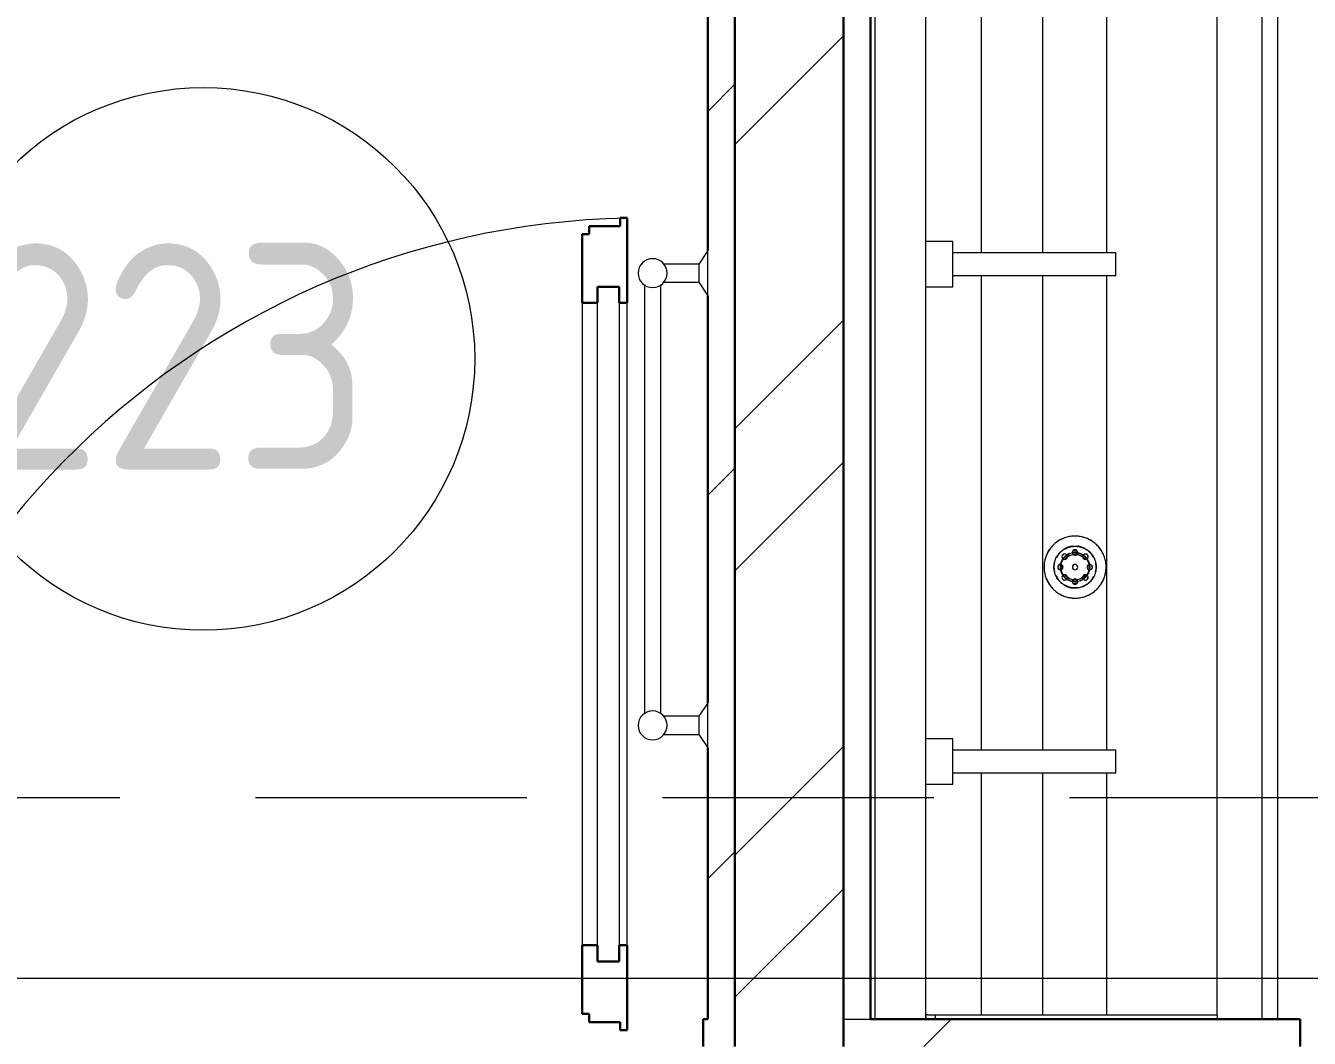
# Model space of a CAD drawing. Header units: millimetres. Extents: x -88595 to 880822, y -1054509 to -148035.
# Drawn here: x 316114 to 317533, y -274318 to -273198 of the extents above; entities that cross this region are included whole.
import ezdxf

# ---------------------------------------------------------------- set-up
doc = ezdxf.new("R2010")
doc.units = ezdxf.units.MM
doc.linetypes.add('ADSK_Линия сетки', pattern=[25, 20, -2.5, 0, -2.5])
doc.linetypes.add('ADSK_Сверху', pattern=[4.5, 3, -1.5])
for name, color, linetype, lineweight in [('Двери', 7, 'Continuous', 9), ('Линии', 7, 'Continuous', 9), ('Марки помещений', 7, 'Continuous', 20), ('Оборудование', 7, 'Continuous', 18), ('Оси', 7, 'Continuous', 9), ('Сантехника', 7, 'Continuous', 18), ('Стены наружные', 7, 'Continuous', 18), ('Стены штриховка', 7, 'Continuous', 9)]:
    doc.layers.add(name, color=color, linetype=linetype, lineweight=lineweight)
doc.layers.add('Двери открывание', color=7, linetype='Continuous', lineweight=9, true_color=0xc0c0c0)
doc.styles.add('GOST Common_2', font='GOST_Common.ttf', dxfattribs={"width": 0.9, "height": 350})

# ---------------------------------------------------------------- blocks, each defined once
blk = doc.blocks.new('2 этаж')
at = {"layer": 'Двери', "lineweight": 30}
for p, q in [((346105.5, 654388.5), (346071.5, 654388.5)), ((346071.5, 654388.5), (346071.5, 654379.5)), ((346113.5, 654397.5), (346105.5, 654397.5)), ((346105.5, 654397.5), (346105.5, 654388.5)), ((346113.5, 654303.5), (346113.5, 654397.5)), ((346071.5, 654379.5), (346063.5, 654379.5)), ((346063.5, 654379.5), (346063.5, 654303.5)), ((346080.5, 654303.5), (346080.5, 654321.5)), ((346080.5, 654321.5), (346104.5, 654321.5)), ((346104.5, 654321.5), (346104.5, 654303.5)), ((346063.5, 654303.5), (346080.5, 654303.5)), ((346104.5, 654303.5), (346113.5, 654303.5)), ((346063.5, 653593.5), (346063.5, 653517.5)), ((346063.5, 653593.5), (346080.5, 653593.5)), ((346080.5, 653593.5), (346080.5, 653575.5)), ((346104.5, 653593.5), (346113.5, 653593.5)), ((346104.5, 653575.5), (346104.5, 653593.5)), ((346113.5, 653499.5), (346113.5, 653593.5)), ((346080.5, 653575.5), (346104.5, 653575.5)), ((346063.5, 653517.5), (346071.5, 653517.5)), ((346071.5, 653517.5), (346071.5, 653508.5)), ((346071.5, 653508.5), (346105.5, 653508.5)), ((346105.5, 653508.5), (346105.5, 653499.5)), ((346105.5, 653499.5), (346113.5, 653499.5))]:
    blk.add_line(p, q, dxfattribs=at)
at = {"layer": 'Двери'}
for p, q in [((346080.5, 653575.5), (346080.5, 654321.5)), ((346080.5, 654321.5), (346104.5, 654321.5)), ((346104.5, 654321.5), (346104.5, 653575.5)), ((346063.5, 654303.5), (346063.5, 653593.5)), ((346113.5, 653593.5), (346113.5, 654303.5)), ((346104.5, 653575.5), (346080.5, 653575.5))]:
    blk.add_line(p, q, dxfattribs=at)
at = {"layer": 'Двери открывание'}
blk.add_arc((346131.5, 653499.5), 898, 91.1485, 180, dxfattribs=at)
at = {"layer": 'Линии', "linetype": 'ADSK_Сверху', "ltscale": 100}
blk.add_line((355902.5, 653756.5), (345072.6, 653756.5), dxfattribs=at)
at = {"layer": 'Марки помещений'}
blk.add_circle((345644.9, 654241.7), 300, dxfattribs=at)
at = {"layer": 'Оси', "linetype": 'ADSK_Линия сетки', "ltscale": 100}
blk.add_line((364564.8, 653556.5), (287587.4, 653556.5), dxfattribs=at)
at = {"layer": 'Сантехника'}
for p, q in [((346387.5, 653511.5), (346387.5, 655181.5)), ((346815.5, 653511.5), (346815.5, 655181.5)), ((346832.5, 653511.5), (346832.5, 655181.5)), ((346443.5, 653516.5), (346443.5, 655176.5)), ((346765.5, 653516.5), (346765.5, 655176.5)), ((346504.9, 654358.9), (346504.9, 654884.1)), ((346572.9, 654359), (346572.9, 654884)), ((346643.6, 654359), (346643.6, 654884)), ((346202.5, 654361.5), (346192.5, 654346.5)), ((346202.5, 654361.5), (346192.5, 654346.5)), ((346202.5, 654311.5), (346202.5, 654361.5)), ((346473.5, 654371.5), (346443.5, 654371.5)), ((346473.5, 654321.5), (346473.5, 654371.5)), ((346653.5, 654359), (346473.5, 654359)), ((346653.5, 654334), (346653.5, 654359)), ((346192.5, 654346.5), (346154, 654346.5)), ((346192.5, 654346.5), (346192.5, 654326.5)), ((346473.5, 654334), (346653.5, 654334)), ((346504.9, 653808.9), (346504.9, 654334.1)), ((346572.9, 653809), (346572.9, 654334)), ((346643.6, 653809), (346643.6, 654334)), ((346132.5, 654323.9), (346132.5, 653849.2)), ((346150.5, 653849.6), (346150.5, 654323.9)), ((346154, 654326.5), (346192.5, 654326.5)), ((346192.5, 654326.5), (346202.5, 654311.5)), ((346443.5, 654321.5), (346473.5, 654321.5)), ((346202.5, 653861.5), (346192.5, 653846.5)), ((346202.5, 653861.5), (346192.5, 653846.5)), ((346202.5, 653811.5), (346202.5, 653861.5)), ((346192.5, 653846.5), (346154, 653846.5)), ((346192.5, 653846.5), (346192.5, 653826.5)), ((346154, 653826.5), (346192.5, 653826.5)), ((346192.5, 653826.5), (346202.5, 653811.5)), ((346473.5, 653821.5), (346443.5, 653821.5)), ((346473.5, 653771.5), (346473.5, 653821.5)), ((346653.5, 653809), (346473.5, 653809)), ((346653.5, 653784), (346653.5, 653809)), ((346473.5, 653784), (346653.5, 653784)), ((346504.9, 653516.5), (346504.9, 653784.1)), ((346572.9, 653516.5), (346572.9, 653784)), ((346643.6, 653516.5), (346643.6, 653784)), ((346443.5, 653771.5), (346473.5, 653771.5)), ((346443.5, 653511.5), (346443.5, 653516.5)), ((346445.9, 653516.5), (346443.5, 653516.5)), ((346443.5, 653516.5), (346443.5, 653511.5)), ((346445.9, 653516.5), (346454.4, 653516.5)), ((346454.4, 653516.5), (346765.5, 653516.5)), ((346454.4, 653511.5), (346454.4, 653516.5)), ((346765.5, 653516.5), (346765.5, 653511.5))]:
    blk.add_line(p, q, dxfattribs=at)
at = {"layer": 'Сантехника', "flags": 128}
for points in [[(346642.8, 654011.5), (346642.8, 654012.9), (346642.7, 654014.2), (346642.6, 654015.6), (346642.4, 654017), (346642.1, 654018.3), (346641.8, 654019.7), (346641.5, 654021), (346641.1, 654022.3), (346640.6, 654023.6), (346640.1, 654024.9), (346639.5, 654026.1), (346638.9, 654027.3), (346638.3, 654028.5), (346637.6, 654029.7), (346636.8, 654030.9), (346636, 654032), (346635.2, 654033.1), (346634.3, 654034.1), (346633.4, 654035.1), (346632.4, 654036.1), (346631.4, 654037), (346630.4, 654037.9), (346629.3, 654038.8), (346628.2, 654039.6), (346627, 654040.4), (346625.9, 654041.1), (346624.7, 654041.8), (346623.4, 654042.4), (346622.2, 654043), (346620.9, 654043.5), (346619.6, 654043.9), (346618.3, 654044.4), (346617, 654044.7), (346615.7, 654045), (346614.3, 654045.3), (346613, 654045.5), (346611.6, 654045.7), (346610.2, 654045.8), (346608.9, 654045.8), (346607.5, 654045.8), (346606.1, 654045.7), (346604.8, 654045.6), (346603.4, 654045.4), (346602, 654045.2), (346600.7, 654044.9), (346599.4, 654044.6), (346598.1, 654044.2), (346596.8, 654043.7), (346595.5, 654043.2), (346594.2, 654042.7), (346593, 654042.1), (346591.8, 654041.5), (346590.6, 654040.8), (346589.4, 654040), (346588.3, 654039.2), (346587.2, 654038.4), (346586.2, 654037.5), (346585.1, 654036.6), (346584.2, 654035.7), (346583.2, 654034.7), (346582.3, 654033.6), (346581.4, 654032.6), (346580.6, 654031.5), (346579.8, 654030.3), (346579.1, 654029.2), (346578.4, 654028), (346577.8, 654026.8), (346577.2, 654025.5), (346576.7, 654024.3), (346576.2, 654023), (346575.7, 654021.7), (346575.4, 654020.4), (346575, 654019), (346574.8, 654017.7), (346574.5, 654016.3), (346574.4, 654015), (346574.3, 654013.6), (346574.2, 654012.2), (346574.2, 654011.5)], [(346585.2, 654011.5), (346585.2, 654012.4), (346585.3, 654013.4), (346585.4, 654014.3), (346585.5, 654015.2), (346585.7, 654016.1), (346585.9, 654017), (346586.1, 654017.9), (346586.4, 654018.8), (346586.7, 654019.7), (346587, 654020.6), (346587.4, 654021.4), (346587.8, 654022.3), (346588.3, 654023.1), (346588.8, 654023.9), (346589.3, 654024.7), (346589.8, 654025.4), (346590.4, 654026.2), (346591, 654026.9), (346591.6, 654027.6), (346592.3, 654028.2), (346592.9, 654028.9), (346593.7, 654029.5), (346594.4, 654030), (346595.1, 654030.6), (346595.9, 654031.1), (346596.7, 654031.6), (346597.5, 654032.1), (346598.3, 654032.5), (346599.2, 654032.9), (346600.1, 654033.2), (346600.9, 654033.5), (346601.8, 654033.8), (346602.7, 654034.1), (346603.6, 654034.3), (346604.5, 654034.5), (346605.5, 654034.6), (346606.4, 654034.7), (346607.3, 654034.8), (346608.2, 654034.8), (346609.2, 654034.8), (346610.1, 654034.8), (346611, 654034.7), (346612, 654034.5), (346612.9, 654034.4), (346613.8, 654034.2), (346614.7, 654034), (346615.6, 654033.7), (346616.5, 654033.4), (346617.3, 654033.1), (346618.2, 654032.7), (346619, 654032.3), (346619.9, 654031.8), (346620.7, 654031.4), (346621.4, 654030.9), (346622.2, 654030.3), (346623, 654029.8), (346623.7, 654029.2), (346624.4, 654028.6), (346625, 654027.9), (346625.7, 654027.2), (346626.3, 654026.5), (346626.9, 654025.8), (346627.4, 654025.1), (346628, 654024.3), (346628.5, 654023.5), (346628.9, 654022.7), (346629.4, 654021.9), (346629.8, 654021), (346630.1, 654020.2), (346630.5, 654019.3), (346630.7, 654018.4), (346631, 654017.5), (346631.2, 654016.6), (346631.4, 654015.7), (346631.6, 654014.8), (346631.7, 654013.9), (346631.8, 654012.9), (346631.8, 654012), (346631.8, 654011.5)], [(346595.3, 654030.4), (346596.1, 654030.9), (346596.8, 654031.4), (346597.6, 654031.8), (346598.5, 654032.2), (346599.3, 654032.6), (346600.2, 654033), (346601, 654033.3), (346601.9, 654033.6), (346602.8, 654033.8), (346603.7, 654034), (346604.6, 654034.2), (346605.5, 654034.3), (346606.4, 654034.4), (346607.3, 654034.5), (346608.3, 654034.5), (346609.2, 654034.5), (346610.1, 654034.5), (346611, 654034.4), (346611.9, 654034.3), (346612.8, 654034.1), (346613.7, 654033.9), (346614.6, 654033.7), (346615.5, 654033.5), (346616.4, 654033.2), (346617.2, 654032.8), (346618.1, 654032.5), (346618.9, 654032.1), (346619.7, 654031.6), (346620.5, 654031.2), (346621.3, 654030.7), (346622.1, 654030.1), (346622.8, 654029.6), (346623.5, 654029), (346624.2, 654028.4), (346624.9, 654027.7), (346625.5, 654027.1), (346626.1, 654026.4), (346626.7, 654025.7), (346627.2, 654024.9), (346627.8, 654024.2), (346628.2, 654023.4), (346628.7, 654022.6)], [(346605, 654034.5), (346604.1, 654034.4), (346603.2, 654034.2), (346602.3, 654034), (346601.4, 654033.7), (346600.5, 654033.4), (346599.7, 654033.1), (346598.8, 654032.7), (346598, 654032.3)], [(346619.5, 654032.1), (346618.7, 654032.5), (346617.8, 654032.9), (346616.9, 654033.2), (346616.1, 654033.5), (346615.2, 654033.8), (346614.3, 654034.1), (346613.4, 654034.3), (346612.5, 654034.5), (346611.5, 654034.6)], [(346588.1, 654022.1), (346588.5, 654023), (346589, 654023.7), (346589.5, 654024.5), (346590, 654025.3), (346590.6, 654026), (346591.2, 654026.7), (346591.8, 654027.4), (346592.5, 654028), (346593.1, 654028.7), (346593.8, 654029.3), (346594.5, 654029.8)], [(346592, 654027.9), (346591.3, 654027.2), (346590.7, 654026.5), (346590.1, 654025.8), (346589.6, 654025.1), (346589, 654024.3), (346588.5, 654023.5), (346588.1, 654022.7)], [(346592.3, 654011.5), (346592.3, 654012.2), (346592.4, 654012.8), (346592.4, 654013.4), (346592.5, 654014.1), (346592.6, 654014.7), (346592.8, 654015.4), (346592.9, 654016), (346593.1, 654016.6), (346593.3, 654017.2), (346593.6, 654017.8), (346593.8, 654018.4), (346594.1, 654019), (346594.4, 654019.6), (346594.8, 654020.1), (346595.1, 654020.7), (346595.5, 654021.2), (346595.9, 654021.7), (346596.3, 654022.2), (346596.8, 654022.7), (346597.2, 654023.1), (346597.7, 654023.6), (346598.2, 654024), (346598.7, 654024.4), (346599.2, 654024.8), (346599.7, 654025.1)], [(346605.1, 654027.3), (346605.7, 654027.5), (346606.4, 654027.6), (346607, 654027.6), (346607.7, 654027.7), (346608.3, 654027.7), (346609, 654027.7), (346609.6, 654027.7), (346610.3, 654027.6), (346610.9, 654027.5), (346611.5, 654027.4)], [(346617.5, 654025), (346618, 654024.6), (346618.6, 654024.2), (346619.1, 654023.8), (346619.5, 654023.4), (346620, 654022.9), (346620.4, 654022.4), (346620.9, 654022), (346621.3, 654021.5), (346621.7, 654020.9), (346622, 654020.4), (346622.4, 654019.9), (346622.7, 654019.3), (346623, 654018.7), (346623.3, 654018.1), (346623.5, 654017.5), (346623.8, 654016.9), (346624, 654016.3), (346624.1, 654015.7), (346624.3, 654015.1), (346624.4, 654014.4), (346624.5, 654013.8), (346624.6, 654013.1), (346624.7, 654012.5), (346624.7, 654011.9), (346624.7, 654011.5)], [(346628.7, 654023.1), (346628.2, 654023.9), (346627.7, 654024.7), (346627.2, 654025.4), (346626.6, 654026.2), (346626, 654026.9), (346625.4, 654027.6), (346624.7, 654028.2)], [(346574.2, 654011.5), (346574.2, 654010.1), (346574.3, 654008.8), (346574.4, 654007.4), (346574.6, 654006), (346574.9, 654004.7), (346575.2, 654003.4), (346575.5, 654002), (346575.9, 654000.7), (346576.4, 653999.4), (346576.9, 653998.1), (346577.5, 653996.9), (346578.1, 653995.7), (346578.7, 653994.5), (346579.4, 653993.3), (346580.2, 653992.1), (346581, 653991), (346581.8, 653989.9), (346582.7, 653988.9), (346583.6, 653987.9), (346584.6, 653986.9), (346585.6, 653986), (346586.6, 653985.1), (346587.7, 653984.2), (346588.8, 653983.4), (346590, 653982.6), (346591.1, 653981.9), (346592.3, 653981.3), (346593.6, 653980.6), (346594.8, 653980.1), (346596.1, 653979.5), (346597.4, 653979.1), (346598.7, 653978.6), (346600, 653978.3), (346601.3, 653978), (346602.7, 653977.7), (346604, 653977.5), (346605.4, 653977.3), (346606.8, 653977.3), (346608.1, 653977.2), (346609.5, 653977.2), (346610.9, 653977.3), (346612.2, 653977.4), (346613.6, 653977.6), (346615, 653977.8), (346616.3, 653978.1), (346617.6, 653978.4), (346618.9, 653978.8), (346620.2, 653979.3), (346621.5, 653979.8), (346622.8, 653980.3), (346624, 653980.9), (346625.2, 653981.6), (346626.4, 653982.3), (346627.6, 653983), (346628.7, 653983.8), (346629.8, 653984.6), (346630.8, 653985.5), (346631.9, 653986.4), (346632.8, 653987.3), (346633.8, 653988.3), (346634.7, 653989.4), (346635.6, 653990.4), (346636.4, 653991.5), (346637.2, 653992.7), (346637.9, 653993.8), (346638.6, 653995), (346639.2, 653996.2), (346639.8, 653997.5), (346640.3, 653998.7), (346640.8, 654000), (346641.3, 654001.3), (346641.6, 654002.6), (346642, 654004), (346642.2, 654005.3), (346642.5, 654006.7), (346642.6, 654008), (346642.7, 654009.4), (346642.8, 654010.8), (346642.8, 654011.5)], [(346585.6, 654015.7), (346585.4, 654014.8), (346585.3, 654013.9), (346585.2, 654012.9), (346585.2, 654012), (346585.2, 654011.5)], [(346585.2, 654011.5), (346585.2, 654010.6), (346585.3, 654009.6), (346585.4, 654008.7), (346585.5, 654007.8)], [(346631.8, 654011.5), (346631.8, 654010.6), (346631.7, 654009.6), (346631.6, 654008.7), (346631.5, 654007.8), (346631.3, 654006.9), (346631.1, 654006), (346630.9, 654005.1), (346630.6, 654004.2), (346630.3, 654003.3), (346630, 654002.4), (346629.6, 654001.6), (346629.2, 654000.7), (346628.7, 653999.9), (346628.2, 653999.1), (346627.7, 653998.3), (346627.2, 653997.6), (346626.6, 653996.9), (346626, 653996.1), (346625.4, 653995.5), (346624.7, 653994.8), (346624.1, 653994.2), (346623.3, 653993.5), (346622.6, 653993), (346621.9, 653992.4), (346621.1, 653991.9), (346620.3, 653991.4), (346619.5, 653991), (346618.7, 653990.5), (346617.8, 653990.1), (346616.9, 653989.8), (346616.1, 653989.5), (346615.2, 653989.2), (346614.3, 653988.9), (346613.4, 653988.7), (346612.5, 653988.5), (346611.5, 653988.4), (346610.6, 653988.3), (346609.7, 653988.2), (346608.8, 653988.2), (346607.8, 653988.2), (346606.9, 653988.3), (346606, 653988.3), (346605, 653988.5), (346604.1, 653988.6), (346603.2, 653988.8), (346602.3, 653989), (346601.4, 653989.3), (346600.5, 653989.6), (346599.7, 653989.9), (346598.8, 653990.3), (346598, 653990.7), (346597.1, 653991.2), (346596.3, 653991.6), (346595.6, 653992.1), (346594.8, 653992.7), (346594, 653993.2), (346593.3, 653993.8), (346592.6, 653994.4), (346592, 653995.1), (346591.3, 653995.8), (346590.7, 653996.5), (346590.1, 653997.2), (346589.6, 653997.9), (346589, 653998.7), (346588.5, 653999.5), (346588.1, 654000.3), (346587.6, 654001.1), (346587.2, 654002), (346586.9, 654002.8), (346586.5, 654003.7), (346586.3, 654004.6), (346586, 654005.5), (346585.8, 654006.4), (346585.6, 654007.3), (346585.4, 654008.2), (346585.3, 654009.1), (346585.2, 654010.1), (346585.2, 654011), (346585.2, 654011.5)], [(346585.5, 654011.5), (346585.5, 654012.4), (346585.5, 654013.3), (346585.6, 654014.3), (346585.8, 654015.2), (346585.9, 654016.1), (346586.1, 654017)], [(346586, 654006.4), (346585.8, 654007.3), (346585.7, 654008.3), (346585.6, 654009.2), (346585.5, 654010.1), (346585.5, 654011), (346585.5, 654011.5)], [(346599.5, 653998), (346599, 653998.4), (346598.5, 653998.8), (346598, 653999.2), (346597.5, 653999.6), (346597, 654000.1), (346596.6, 654000.6), (346596.1, 654001), (346595.7, 654001.6), (346595.3, 654002.1), (346595, 654002.6), (346594.6, 654003.2), (346594.3, 654003.7), (346594, 654004.3), (346593.7, 654004.9), (346593.5, 654005.5), (346593.2, 654006.1), (346593, 654006.7), (346592.9, 654007.3), (346592.7, 654007.9), (346592.6, 654008.6), (346592.5, 654009.2), (346592.4, 654009.9), (346592.3, 654010.5), (346592.3, 654011.2), (346592.3, 654011.5)], [(346624.7, 654011.5), (346624.7, 654010.9), (346624.6, 654010.2), (346624.6, 654009.6), (346624.5, 654008.9), (346624.4, 654008.3), (346624.2, 654007.7), (346624.1, 654007), (346623.9, 654006.4), (346623.7, 654005.8), (346623.4, 654005.2), (346623.2, 654004.6), (346622.9, 654004), (346622.6, 654003.5), (346622.2, 654002.9), (346621.9, 654002.4), (346621.5, 654001.8), (346621.1, 654001.3), (346620.7, 654000.8), (346620.2, 654000.3), (346619.8, 653999.9), (346619.3, 653999.4), (346618.8, 653999), (346618.3, 653998.6), (346617.8, 653998.2), (346617.3, 653997.9)], [(346631.5, 654011.5), (346631.5, 654010.6), (346631.5, 654009.7), (346631.4, 654008.7), (346631.2, 654007.8), (346631.1, 654006.9), (346630.9, 654006)], [(346631, 654016.6), (346631.2, 654015.7), (346631.3, 654014.8), (346631.4, 654013.8), (346631.5, 654012.9), (346631.5, 654012), (346631.5, 654011.5)], [(346631.4, 654007.3), (346631.6, 654008.2), (346631.7, 654009.1), (346631.8, 654010.1), (346631.8, 654011), (346631.8, 654011.5)], [(346631.8, 654011.5), (346631.8, 654012.4), (346631.7, 654013.4), (346631.6, 654014.3), (346631.5, 654015.2)], [(346612.4, 653988.8), (346611.5, 653988.7), (346610.6, 653988.6), (346609.7, 653988.5), (346608.7, 653988.5), (346607.8, 653988.5), (346606.9, 653988.5), (346606, 653988.6), (346605.1, 653988.7), (346604.2, 653988.9), (346603.3, 653989.1), (346602.4, 653989.3), (346601.5, 653989.6), (346600.6, 653989.9), (346599.8, 653990.2), (346598.9, 653990.6), (346598.1, 653991), (346597.3, 653991.4), (346596.5, 653991.9), (346595.7, 653992.4), (346594.9, 653992.9), (346594.2, 653993.4), (346593.5, 653994), (346592.8, 653994.6), (346592.1, 653995.3), (346591.5, 653995.9), (346590.9, 653996.6), (346590.3, 653997.4), (346589.8, 653998.1), (346589.3, 653998.8), (346588.8, 653999.6), (346588.3, 654000.4)], [(346588.3, 653999.9), (346588.8, 653999.1), (346589.3, 653998.3), (346589.8, 653997.6), (346590.4, 653996.9), (346591, 653996.1), (346591.6, 653995.5), (346592.3, 653994.8)], [(346597.5, 653991), (346598.3, 653990.5), (346599.2, 653990.1), (346600.1, 653989.8), (346600.9, 653989.5), (346601.8, 653989.2), (346602.7, 653988.9), (346603.6, 653988.7), (346604.5, 653988.5), (346605.5, 653988.4)], [(346611.9, 653995.7), (346611.3, 653995.5), (346610.6, 653995.4), (346610, 653995.4), (346609.3, 653995.3), (346608.7, 653995.3), (346608, 653995.3), (346607.4, 653995.3), (346606.7, 653995.4), (346606.1, 653995.5), (346605.5, 653995.6)], [(346621.7, 653992.6), (346620.9, 653992.1), (346620.2, 653991.6), (346619.4, 653991.2), (346618.5, 653990.8), (346617.7, 653990.4), (346616.8, 653990), (346616, 653989.7)], [(346616.5, 653989.6), (346617.3, 653989.9), (346618.2, 653990.3), (346619, 653990.7)], [(346628.9, 654000.9), (346628.5, 654000.1), (346628, 653999.3), (346627.5, 653998.5), (346627, 653997.7), (346626.4, 653997), (346625.8, 653996.3), (346625.2, 653995.6), (346624.6, 653995), (346623.9, 653994.4), (346623.2, 653993.7), (346622.5, 653993.2)], [(346625, 653995.1), (346625.7, 653995.8), (346626.3, 653996.5), (346626.9, 653997.2), (346627.4, 653997.9), (346628, 653998.7), (346628.5, 653999.5), (346628.9, 654000.3)]]:
    blk.add_lwpolyline(points, dxfattribs=at)
at = {"layer": 'Сантехника'}
for centre, radius, start, end in [((346141.5, 654336.5), 16, 90, 270), ((346141.5, 654336.5), 16, 270, 90), ((346608.5, 654011.5), 34.3, 133.5244, 136.5478), ((346608.5, 654011.5), 34.3, 112.2071, 130.7179), ((346608.5, 654011.5), 34.3, 81.2405, 94.5295), ((346608.5, 654011.5), 34.3, 75.5624, 77.7435), ((346608.5, 654011.5), 34.3, 58.3062, 72.8932), ((346608.5, 654011.5), 34.3, 20.4173, 38.2302), ((346608.5, 654011.5), 34.3, 164.3157, 167.198), ((346608.5, 654011.5), 34.3, 145.0376, 159.3648), ((346608.5, 654011.5), 23, 144, 154.1058), ((346608.5, 654011.5), 15.9, 0, 180), ((346608.5, 654011.5), 16.2, 135, 155.2568), ((346597, 654023), 3, 45, 225), ((346597, 654023), 3, 135, 195), ((346597, 654023), 3, 210, 225), ((346597, 654023), 3, 225, 45), ((346597, 654023), 3, 225, 285), ((346597, 654023), 3, 90, 120), ((346608.5, 654011.5), 14.1, 136.2949, 141.7649), ((346608.5, 654011.5), 16.2, 110.5449, 133.0112), ((346608.5, 654011.5), 14.1, 127.2178, 138.2234), ((346608.5, 654011.5), 14.1, 125.0449, 135), ((346608.5, 654011.5), 13.9, 45, 135), ((346608.5, 654011.5), 13.9, 45, 135), ((346597, 654023), 3, 330, 45), ((346608.5, 654011.5), 14.1, 115.1995, 123.75), ((346608.5, 654011.5), 16.2, 64.1977, 101.028), ((346608.5, 654027.7), 3, 0, 180), ((346608.5, 654027.7), 3, 0, 180), ((346608.5, 654027.7), 3, 180, 255), ((346608.5, 654027.7), 3, 180, 0), ((346608.5, 654011.5), 14.1, 91.2949, 101.25), ((346608.5, 654011.5), 14.1, 84.6458, 100.001), ((346608.5, 654011.5), 18.1, 83.5568, 96.4432), ((346608.5, 654011.5), 14.1, 80.0449, 90), ((346608.5, 654027.7), 3, 285, 0), ((346608.5, 654011.5), 14.1, 68.7949, 78.75), ((346608.5, 654011.5), 14.1, 58.4005, 64.8005), ((346608.5, 654011.5), 14.1, 46.2949, 56.25), ((346608.5, 654011.5), 16.2, 46.9888, 60), ((346608.5, 654011.5), 14.1, 42.2028, 55.2148), ((346620, 654023), 3, 135, 210), ((346620, 654023), 3, 135, 315), ((346620, 654023), 3, 315, 135), ((346608.5, 654011.5), 14.1, 38.2351, 45), ((346620, 654023), 3, 255, 315), ((346620, 654023), 3, 60, 90), ((346608.5, 654011.5), 16.2, 39.3943, 45), ((346620, 654023), 3, 345, 45), ((346620, 654023), 3, 315, 330), ((346608.5, 654011.5), 23, 25.3123, 36), ((346608.5, 654011.5), 34.3, 170.2639, 180), ((346608.5, 654011.5), 34.3, 180, 184.4583), ((346592.3, 654011.5), 3, 90, 180), ((346592.3, 654011.5), 3, 150, 180), ((346592.3, 654011.5), 3, 180, 210), ((346592.3, 654011.5), 3, 180, 270), ((346592.3, 654011.5), 3, 90, 105), ((346592.3, 654011.5), 3, 255, 270), ((346608.5, 654011.5), 16.2, 158.4339, 180), ((346592.3, 654011.5), 3, 30, 90), ((346592.3, 654011.5), 3, 0, 90), ((346592.3, 654011.5), 3, 270, 0), ((346592.3, 654011.5), 3, 270, 330), ((346608.5, 654011.5), 15.9, 180, 0), ((346608.5, 654011.5), 14.1, 173.2684, 180), ((346608.5, 654011.5), 14.1, 181.2497, 186.7316), ((346608.5, 654011.5), 3, 0, 180), ((346608.5, 654011.5), 3, 180, 0), ((346624.7, 654011.5), 3, 90, 180), ((346624.7, 654011.5), 3, 180, 270), ((346624.7, 654011.5), 3, 90, 150), ((346624.7, 654011.5), 3, 210, 270), ((346608.5, 654011.5), 14.1, 1.2497, 6.7316), ((346608.5, 654011.5), 14.1, 353.2684, 0), ((346608.5, 654011.5), 16.2, 338.4339, 0), ((346624.7, 654011.5), 3, 75, 90), ((346624.7, 654011.5), 3, 0, 90), ((346624.7, 654011.5), 3, 270, 0), ((346624.7, 654011.5), 3, 270, 285), ((346624.7, 654011.5), 3, 0, 30), ((346624.7, 654011.5), 3, 330, 0), ((346608.5, 654011.5), 34.3, 344.3157, 347.198), ((346608.5, 654011.5), 34.3, 350.2639, 0), ((346608.5, 654011.5), 34.3, 0, 4.4583), ((346608.5, 654011.5), 34.3, 200.4173, 218.2302), ((346608.5, 654011.5), 23, 205.3123, 216), ((346597, 654000.1), 3, 135, 315), ((346597, 654000.1), 3, 165, 225), ((346597, 654000.1), 3, 135, 150), ((346597, 654000.1), 3, 75, 135), ((346597, 654000.1), 3, 315, 135), ((346597, 654000.1), 3, 240, 270), ((346608.5, 654011.5), 16.2, 219.3943, 255), ((346608.5, 654011.5), 14.1, 218.2351, 225), ((346608.5, 654011.5), 14.1, 221.7766, 232.7822), ((346608.5, 654011.5), 13.9, 225, 315), ((346608.5, 654011.5), 13.9, 225, 315), ((346608.5, 654011.5), 14.1, 226.2949, 236.25), ((346597, 654000.1), 3, 315, 30), ((346608.5, 654011.5), 14.1, 237.5449, 247.5), ((346608.5, 654011.5), 14.1, 252.6564, 258.75), ((346608.5, 654011.5), 16.2, 256.2422, 281.028), ((346608.5, 653995.3), 3, 0, 180), ((346608.5, 653995.3), 3, 105, 180), ((346608.5, 653995.3), 3, 180, 0), ((346608.5, 653995.3), 3, 180, 0), ((346608.5, 654011.5), 14.1, 260.0449, 270), ((346608.5, 654011.5), 14.1, 260.5238, 275.3542), ((346608.5, 654011.5), 18.1, 263.5568, 276.4432), ((346608.5, 654011.5), 14.1, 271.2949, 281.25), ((346608.5, 653995.3), 3, 0, 75), ((346608.5, 654011.5), 14.1, 282.5449, 292.5), ((346608.5, 654011.5), 14.1, 293.7949, 301.5995), ((346608.5, 654011.5), 16.2, 290.5449, 295.8023), ((346608.5, 654011.5), 14.1, 304.7852, 317.7972), ((346608.5, 654011.5), 14.1, 305.0449, 315), ((346608.5, 654011.5), 16.2, 300, 305.8473), ((346620, 654000.1), 3, 45, 225), ((346620, 654000.1), 3, 150, 225), ((346620, 654000.1), 3, 225, 45), ((346608.5, 654011.5), 14.1, 316.2949, 321.7649), ((346620, 654000.1), 3, 45, 105), ((346620, 654000.1), 3, 270, 300), ((346608.5, 654011.5), 18.1, 316.1528, 321.4432), ((346620, 654000.1), 3, 30, 45), ((346620, 654000.1), 3, 315, 15), ((346608.5, 654011.5), 23, 324, 334.1058), ((346608.5, 654011.5), 34.3, 327.6258, 341.2102), ((346608.5, 654011.5), 34.3, 236.7153, 252.8932), ((346608.5, 654011.5), 34.3, 255.5624, 259.0767), ((346608.5, 654011.5), 34.3, 261.2405, 274.5295), ((346608.5, 654011.5), 34.3, 292.2071, 310.7179), ((346608.5, 654011.5), 34.3, 313.5244, 316.5478), ((346141.5, 653836.5), 16, 90, 270), ((346141.5, 653836.5), 16, 270, 90)]:
    blk.add_arc(centre, radius, start, end, dxfattribs=at)
for points, knots in [([(346156.7, 654341.6), (346156.4, 654342.3), (346156.1, 654343.2), (346155.6, 654344), (346155.3, 654344.6), (346155, 654345.2), (346154.7, 654345.6), (346154.5, 654345.8), (346154.4, 654346), (346154.2, 654346.2), (346154.1, 654346.4), (346154, 654346.5), (346154, 654346.5)], [0.6666667, 0.6666667, 0.6666667, 0.6666667, 0.75, 0.7708333, 0.7916667, 0.8333333, 0.875, 0.8854167, 0.8958333, 0.9166667, 0.9583333, 1, 1, 1, 1]), ([(346154.5, 654327.1), (346154.5, 654327.2), (346154.7, 654327.4), (346155, 654327.9), (346155.3, 654328.3), (346155.8, 654329.3), (346156.5, 654330.9), (346157.1, 654333), (346157.4, 654334.6), (346157.5, 654335.7), (346157.5, 654336.3)], [0.1111111, 0.1111111, 0.1111111, 0.1111111, 0.1388889, 0.1666667, 0.1944444, 0.2222222, 0.3333333, 0.3888889, 0.4444444, 0.4925448, 0.4925448, 0.4925448, 0.4925448]), ([(346156.7, 653841.6), (346156.4, 653842.3), (346156.1, 653843.2), (346155.6, 653844), (346155.3, 653844.6), (346155, 653845.2), (346154.7, 653845.6), (346154.5, 653845.8), (346154.4, 653846), (346154.2, 653846.2), (346154.1, 653846.4), (346154, 653846.5), (346154, 653846.5)], [0.6666667, 0.6666667, 0.6666667, 0.6666667, 0.75, 0.7708333, 0.7916667, 0.8333333, 0.875, 0.8854167, 0.8958333, 0.9166667, 0.9583333, 1, 1, 1, 1]), ([(346154, 653826.5), (346154, 653826.5), (346154.1, 653826.6), (346154.3, 653826.9), (346154.5, 653827.1), (346154.7, 653827.4), (346155, 653827.9), (346155.3, 653828.3), (346155.8, 653829.3), (346156.5, 653830.9), (346157.1, 653833), (346157.4, 653834.6), (346157.5, 653835.7), (346157.5, 653836.1)], [0, 0, 0, 0, 0.0555556, 0.0833333, 0.1111111, 0.1388889, 0.1666667, 0.1944444, 0.2222222, 0.3333333, 0.3888889, 0.4444444, 0.4884465, 0.4884465, 0.4884465, 0.4884465])]:
    blk.add_open_spline(points, degree=3, knots=knots, dxfattribs=at)
for points in [[(346157.4, 654338.3), (346157.3, 654338.9), (346157.2, 654339.4), (346157.1, 654340)], [(346157.4, 653838.3), (346157.3, 653838.9), (346157.2, 653839.4), (346157.1, 653840)]]:
    blk.add_open_spline(points, degree=3, dxfattribs=at)
at = {"layer": 'Стены наружные', "lineweight": 30}
for p, q in [((346232.5, 655251.5), (346232.5, 653481.5)), ((346202.5, 655221.5), (346202.5, 654361.5)), ((346352.5, 653481.5), (346352.5, 655211.5)), ((346382.5, 653511.5), (346382.5, 655181.5)), ((346202.5, 654311.5), (346202.5, 653861.5)), ((346202.5, 653811.5), (346202.5, 653511.5)), ((346202.5, 653511.5), (346197.5, 653511.5)), ((346197.5, 653511.5), (346197.5, 653481.5)), ((346857.5, 653511.5), (346382.5, 653511.5)), ((346857.5, 653481.5), (346857.5, 653511.5))]:
    blk.add_line(p, q, dxfattribs=at)
at = {"layer": 'Стены наружные', "linetype": 'Continuous', "lineweight": 9}
for p, q in [((346232.5, 654478.8), (346352.5, 654598.8)), ((346202.5, 654515.3), (346232.5, 654545.3)), ((346232.5, 654164.5), (346352.5, 654284.5)), ((346202.5, 654091), (346232.5, 654121)), ((346232.5, 654007.4), (346352.5, 654127.4)), ((346232.5, 653693.1), (346352.5, 653813.1)), ((346202.5, 653666.8), (346232.5, 653696.8)), ((346232.5, 653535.9), (346352.5, 653655.9)), ((346441.5, 653481.5), (346471.5, 653511.5))]:
    blk.add_line(p, q, dxfattribs=at)
at = {"layer": 'Стены штриховка'}
blk.add_line((346352.5, 653511.5), (346382.5, 653511.5), dxfattribs=at)
at = {"layer": 'Марки помещений', "style": 'GOST Common_2', "width": 0.9}
blk.add_text('223', height=250, dxfattribs=at).set_placement((345386.1, 654119.4))

msp = doc.modelspace()

# ---------------------------------------------------------------- block references
at = {"layer": 'Оборудование', "color": 5, "true_color": 0x0000ff}
msp.add_blockref('2 этаж', (-29334.2, -927808.4), dxfattribs=at)

doc.saveas('drawing.dxf')
